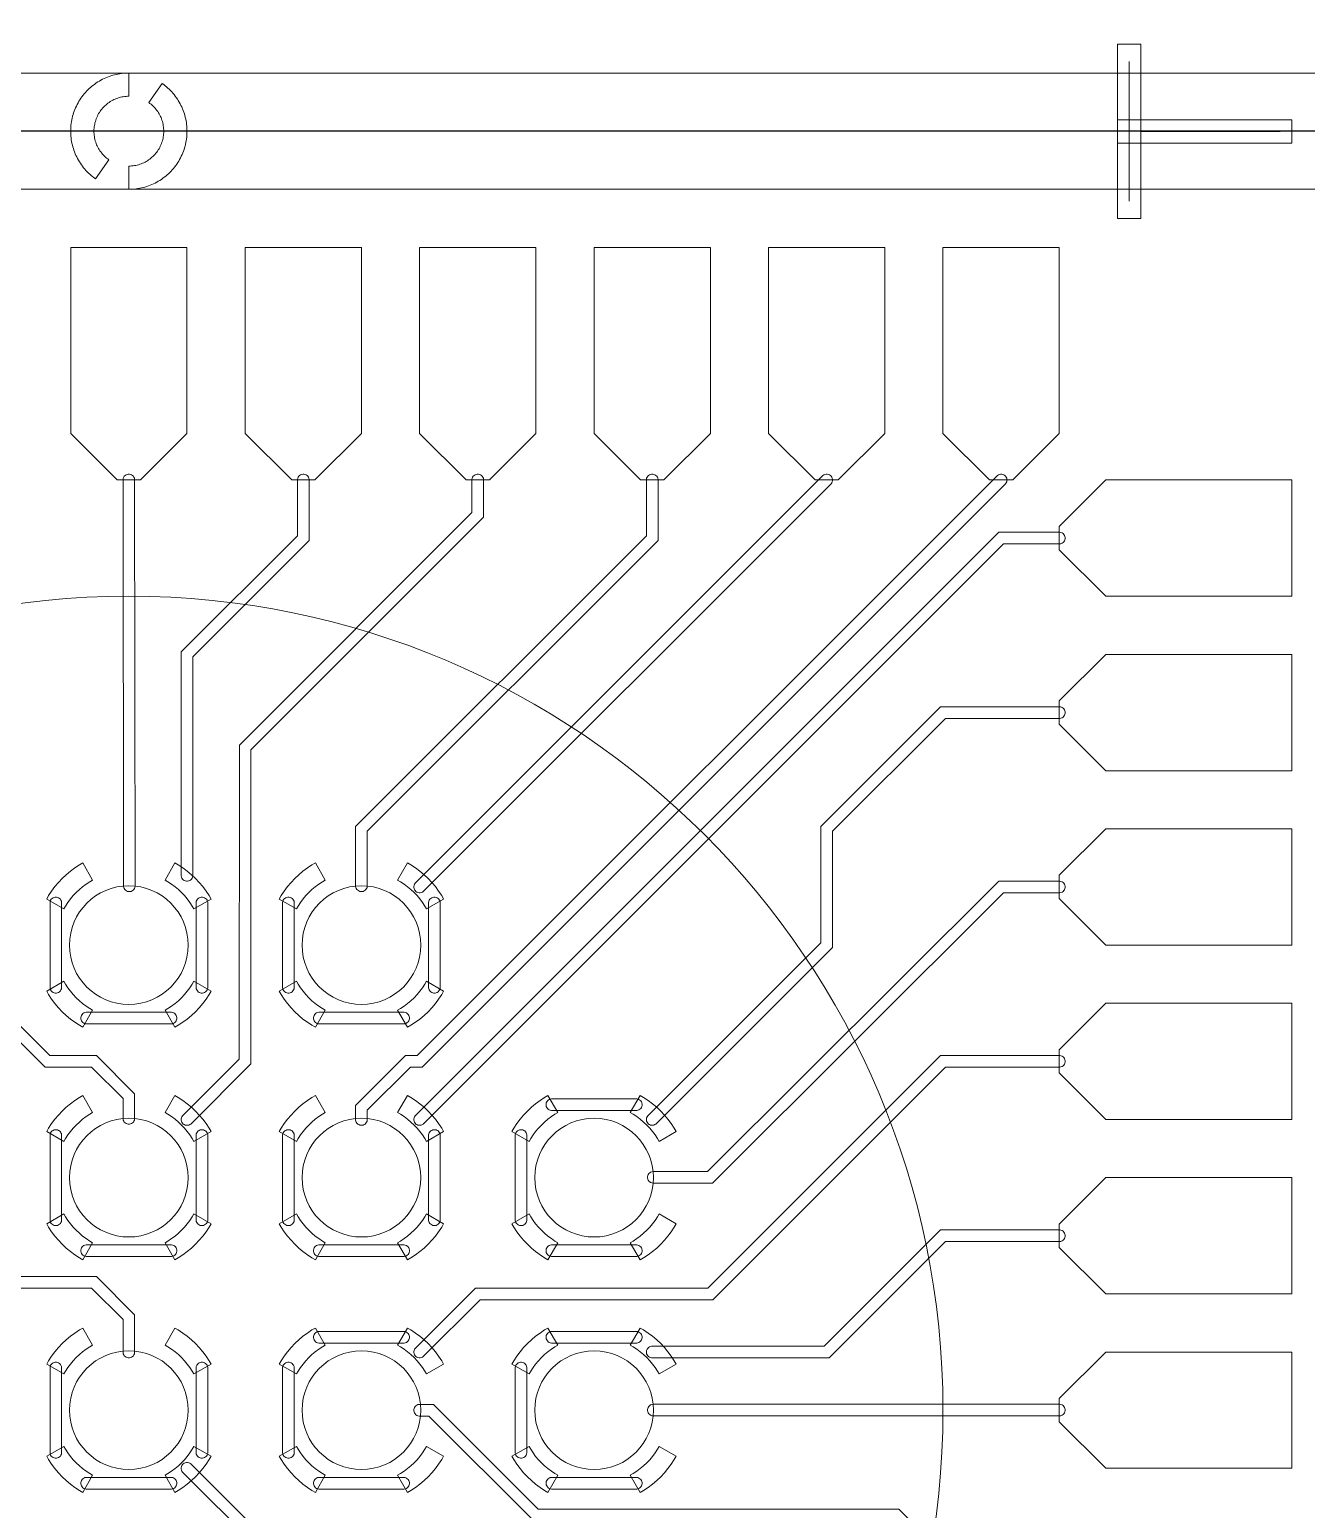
# Model space of a CAD drawing. Extents: x -17000 to 83000, y -71302 to 39000.
# Drawn here: x 32147 to 43125, y -22853 to -10126 of the extents above; entities that cross this region are included whole.
import ezdxf

# ---------------------------------------------------------------- set-up
doc = ezdxf.new("R2010")
doc.units = 0
doc.layers.get('0').update_dxf_attribs({"lineweight": 25, "true_color": 0xffffff})
for name, color, linetype, lineweight, true_color in [('Alighners', 3, 'Continuous', 5, 0x00ff00), ('Boundaries', 6, 'Continuous', 5, 0xff00ff), ('Central Electrodes', 5, 'Continuous', 5, 0x0000ff), ('Connectors', 4, 'Continuous', 5, 0x00ffff), ('Dicing', 1, 'Continuous', 25, 0xff0000), ('Reference Electrodes', 30, 'Continuous', 5, 0xff7f00)]:
    doc.layers.add(name, color=color, linetype=linetype, lineweight=lineweight, true_color=true_color)

# ---------------------------------------------------------------- blocks, each defined once
blk = doc.blocks.new('Half_moon_alignment1')
at = {"layer": 'Alighners'}
for points in [[(-286.79, -409.58), (-299.5, -400.5), (-311.75, -391), (-324, -381), (-335.75, -370.75), (-347, -360), (-358, -349), (-368.75, -337.5), (-379.25, -326), (-389.25, -314), (-398.75, -301.5), (-408, -289), (-417, -276), (-425.25, -263), (-433.25, -249.5), (-441, -236), (-448, -222), (-454.75, -208), (-461, -193.5), (-466.75, -179), (-472.25, -164.5), (-477.25, -149.5), (-481.5, -134.5), (-485.5, -119.5), (-489, -104.25), (-492, -89), (-494.5, -73.5), (-496.75, -58), (-498.25, -42.5), (-499.25, -27), (-500, -11.25), (-500, 4.25), (-499.75, 20), (-498.75, 35.5), (-497.5, 51), (-495.5, 66.5), (-493.25, 82), (-490.5, 97.5), (-487.25, 112.75), (-483.5, 127.75), (-479.25, 143), (-474.5, 157.75), (-469.25, 172.5), (-463.75, 187), (-457.75, 201.5), (-451, 215.75), (-444.25, 229.75), (-436.75, 243.5), (-429, 257), (-420.75, 270.25), (-412, 283.25), (-403, 296), (-393.5, 308.5), (-383.75, 320.5), (-373.5, 332.5), (-363, 344), (-352, 355), (-340.75, 366), (-329.25, 376.5), (-317.25, 386.5), (-305, 396.25), (-292.5, 405.5), (-279.75, 414.5), (-266.5, 423), (-253.25, 431.25), (-239.75, 438.75), (-225.75, 446), (-211.75, 453), (-197.5, 459.25), (-183, 465.25), (-168.5, 470.75), (-153.75, 475.75), (-138.75, 480.5), (-123.75, 484.5), (-108.5, 488), (-93.25, 491.25), (-77.75, 494), (-62.25, 496.25), (-46.75, 497.75), (-31.25, 499), (-15.5, 499.75), (0, 500), (0, 300), (-12, 299.75), (-24, 299), (-36, 297.75), (-48, 296.25), (-59.75, 294), (-71.5, 291.25), (-83.25, 288.25), (-94.75, 284.75), (-106.25, 280.75), (-117.25, 276.25), (-128.25, 271.25), (-139, 265.75), (-149.75, 260), (-160, 253.75), (-170, 247.25), (-179.75, 240.25), (-189.25, 232.75), (-198.5, 225), (-207.5, 216.75), (-216, 208.25), (-224.25, 199.5), (-232, 190.25), (-239.5, 180.75), (-246.5, 171), (-253.25, 161), (-259.5, 150.75), (-265.25, 140.25), (-270.75, 129.5), (-275.75, 118.5), (-280.25, 107.25), (-284.25, 96), (-288, 84.5), (-291, 72.75), (-293.75, 61), (-296, 49.25), (-297.75, 37.25), (-299, 25.25), (-299.75, 13.25), (-300, 1.25), (-299.75, -10.75), (-299.25, -22.75), (-298, -34.75), (-296.25, -46.75), (-294.25, -58.75), (-291.75, -70.5), (-288.5, -82), (-285, -93.5), (-281, -105), (-276.75, -116.25), (-271.75, -127.25), (-266.5, -138), (-260.75, -148.5), (-254.5, -159), (-248, -169), (-241, -178.75), (-233.5, -188.25), (-225.75, -197.5), (-217.75, -206.5), (-209.25, -215), (-200.5, -223.25), (-191.25, -231.25), (-181.75, -238.75), (-172.07, -245.75)], [(0, -500), (0, -300), (12, -299.75), (24, -299), (36, -297.75), (48, -296.25), (59.75, -294), (71.5, -291.25), (83.25, -288.25), (94.75, -284.75), (106.25, -280.75), (117.25, -276.25), (128.25, -271.25), (139, -265.75), (149.75, -260), (160, -253.75), (170, -247.25), (179.75, -240.25), (189.25, -232.75), (198.5, -225), (207.5, -216.75), (216, -208.25), (224.25, -199.5), (232, -190.25), (239.5, -180.75), (246.5, -171), (253.25, -161), (259.5, -150.75), (265.25, -140.25), (270.75, -129.5), (275.75, -118.5), (280.25, -107.25), (284.25, -96), (288, -84.5), (291, -72.75), (293.75, -61), (296, -49.25), (297.75, -37.25), (299, -25.25), (299.75, -13.25), (300, -1.25), (299.75, 10.75), (299.25, 22.75), (298, 34.75), (296.25, 46.75), (294.25, 58.75), (291.75, 70.5), (288.5, 82), (285, 93.5), (281, 105), (276.75, 116.25), (271.75, 127.25), (266.5, 138), (260.75, 148.5), (254.5, 159), (248, 169), (241, 178.75), (233.5, 188.25), (225.75, 197.5), (217.75, 206.5), (209.25, 215), (200.5, 223.25), (191.25, 231.25), (181.75, 238.75), (172.07, 245.75), (286.79, 409.58), (299.5, 400.5), (311.75, 391), (324, 381), (335.75, 370.75), (347, 360), (358, 349), (368.75, 337.5), (379.25, 326), (389.25, 314), (398.75, 301.5), (408, 289), (417, 276), (425.25, 263), (433.25, 249.5), (441, 236), (448, 222), (454.75, 208), (461, 193.5), (466.75, 179), (472.25, 164.5), (477.25, 149.5), (481.5, 134.5), (485.5, 119.5), (489, 104.25), (492, 89), (494.5, 73.5), (496.75, 58), (498.25, 42.5), (499.25, 27), (500, 11.25), (500, -4.25), (499.75, -20), (498.75, -35.5), (497.5, -51), (495.5, -66.5), (493.25, -82), (490.5, -97.5), (487.25, -112.75), (483.5, -127.75), (479.25, -143), (474.5, -157.75), (469.25, -172.5), (463.75, -187), (457.75, -201.5), (451, -215.75), (444.25, -229.75), (436.75, -243.5), (429, -257), (420.75, -270.25), (412, -283.25), (403, -296), (393.5, -308.5), (383.75, -320.5), (373.5, -332.5), (363, -344), (352, -355), (340.75, -366), (329.25, -376.5), (317.25, -386.5), (305, -396.25), (292.5, -405.5), (279.75, -414.5), (266.5, -423), (253.25, -431.25), (239.75, -438.75), (225.75, -446), (211.75, -453), (197.5, -459.25), (183, -465.25), (168.5, -470.75), (153.75, -475.75), (138.75, -480.5), (123.75, -484.5), (108.5, -488), (93.25, -491.25), (77.75, -494), (62.25, -496.25), (46.75, -497.75), (31.25, -499), (15.5, -499.75)]]:
    blk.add_lwpolyline(points, close=True, dxfattribs=at)
blk = doc.blocks.new('T_alignment')
at = {"layer": 'Alighners'}
for points in [[(-600, 700), (600, 700)], [(0, -600), (0, 600)]]:
    blk.add_lwpolyline(points, dxfattribs=at)

msp = doc.modelspace()

# ---------------------------------------------------------------- linework, layer by layer
at = {"layer": 'Alighners'}
msp.add_lwpolyline([(41499.865, -11751.916), (41499.865, -10251.916), (41699.865, -10251.916), (41699.865, -10901.916), (42999.865, -10901.916), (42999.865, -11101.916), (41699.865, -11101.916), (41699.865, -11751.916)], close=True, dxfattribs=at)
for points in [[(41499.865, -10251.916), (41499.865, -11751.916)], [(41699.865, -10251.916), (41499.865, -10251.916)], [(41699.865, -11751.916), (41699.865, -10251.916)], [(41499.865, -10901.916), (41499.865, -11101.916)], [(42999.865, -10901.916), (41499.865, -10901.916)], [(42999.865, -11101.916), (42999.865, -10901.916)], [(41499.865, -11101.916), (42999.865, -11101.916)], [(41499.865, -11751.916), (41699.865, -11751.916)]]:
    msp.add_lwpolyline(points, dxfattribs=at)
at = {"layer": 'Boundaries'}
for points in [[(22500, -10500), (43500, -10500)], [(43500, -11500), (22500, -11500)]]:
    msp.add_lwpolyline(points, dxfattribs=at)
for centre, radius in [((33000, -11000), 50000), ((33000, -11000), 47500), ((33000, -22000), 7000)]:
    msp.add_circle(centre, radius, dxfattribs=at)
at = {"layer": 'Central Electrodes'}
for points in [[(32900, -14000), (32500, -13600), (32500, -12000), (33500, -12000), (33500, -13600), (33100, -14000)], [(34400, -14000), (34000, -13600), (34000, -12000), (35000, -12000), (35000, -13600), (34600, -14000)], [(35900, -14000), (35500, -13600), (35500, -12000), (36500, -12000), (36500, -13600), (36100, -14000)], [(37400, -14000), (37000, -13600), (37000, -12000), (38000, -12000), (38000, -13600), (37600, -14000)], [(38900, -14000), (38500, -13600), (38500, -12000), (39500, -12000), (39500, -13600), (39100, -14000)], [(40400, -14000), (40000, -13600), (40000, -12000), (41000, -12000), (41000, -13600), (40600, -14000)], [(41400, -15000), (41000, -14600), (41000, -14400), (41400, -14000), (43000, -14000), (43000, -15000)], [(41400, -16500), (41000, -16100), (41000, -15900), (41400, -15500), (43000, -15500), (43000, -16500)], [(41400, -18000), (41000, -17600), (41000, -17400), (41400, -17000), (43000, -17000), (43000, -18000)], [(41400, -19500), (41000, -19100), (41000, -18900), (41400, -18500), (43000, -18500), (43000, -19500)], [(41400, -21000), (41000, -20600), (41000, -20400), (41400, -20000), (43000, -20000), (43000, -21000)], [(41400, -22500), (41000, -22100), (41000, -21900), (41400, -21500), (43000, -21500), (43000, -22500)]]:
    msp.add_lwpolyline(points, close=True, dxfattribs=at)
for centre in [(33000, -18000), (35000, -18000), (33000, -20000), (35000, -20000), (37000, -20000), (33000, -22000), (35000, -22000), (37000, -22000)]:
    msp.add_circle(centre, 510.252, dxfattribs=at)
at = {"layer": 'Connectors'}
for points in [[(32999.408, -17539.754), (32989.745, -17537.844), (32980.641, -17534.086), (32972.445, -17528.625), (32965.473, -17521.669), (32959.991, -17513.486), (32956.21, -17504.391), (32954.277, -17494.734), (32949.994, -13995.41), (32951.904, -13985.747), (32955.662, -13976.643), (32961.123, -13968.447), (32968.079, -13961.475), (32976.262, -13955.993), (32985.357, -13952.212), (32995.014, -13950.279), (33004.863, -13950.267), (33014.526, -13952.177), (33023.63, -13955.935), (33031.826, -13961.396), (33038.798, -13968.352), (33044.28, -13976.535), (33048.061, -13985.63), (33049.994, -13995.287), (33054.277, -17494.611), (33052.367, -17504.274), (33048.609, -17513.378), (33043.148, -17521.574), (33036.192, -17528.546), (33028.009, -17534.028), (33018.914, -17537.809), (33009.257, -17539.742)], [(33495.075, -17450), (33485.416, -17448.079), (33476.316, -17444.309), (33468.127, -17438.838), (33461.162, -17431.873), (33455.691, -17423.684), (33451.921, -17414.584), (33450, -17404.925), (33450, -15479.29), (34450, -14479.29), (34450, -13995.075), (34451.921, -13985.416), (34455.691, -13976.316), (34461.162, -13968.127), (34468.127, -13961.162), (34476.316, -13955.691), (34485.416, -13951.921), (34495.075, -13950), (34504.925, -13950), (34514.584, -13951.921), (34523.684, -13955.691), (34531.873, -13961.162), (34538.838, -13968.127), (34544.309, -13976.316), (34548.079, -13985.416), (34550, -13995.075), (34550, -14520.71), (33550, -15520.71), (33550, -17404.925), (33548.079, -17414.584), (33544.309, -17423.684), (33538.838, -17431.873), (33531.873, -17438.838), (33523.684, -17444.309), (33514.584, -17448.079), (33504.925, -17450)], [(33495.075, -19550), (33485.415, -19548.078), (33476.316, -19544.309), (33468.127, -19538.838), (33461.162, -19531.873), (33455.691, -19523.684), (33451.922, -19514.585), (33450, -19504.925), (33450, -19495.076), (33451.922, -19485.416), (33455.691, -19476.316), (33461.163, -19468.127), (33948.938, -18980.352), (33950.008, -16279.302), (35950.02, -14279.29), (35950.02, -13995.075), (35951.941, -13985.416), (35955.711, -13976.316), (35961.182, -13968.127), (35968.147, -13961.162), (35976.336, -13955.691), (35985.436, -13951.921), (35995.095, -13950), (36004.945, -13950), (36014.604, -13951.921), (36023.704, -13955.691), (36031.893, -13961.162), (36038.858, -13968.127), (36044.329, -13976.316), (36048.099, -13985.416), (36050.02, -13995.075), (36050.02, -14320.71), (34049.992, -16320.738), (34048.922, -19021.788), (33531.873, -19538.837), (33523.684, -19544.309), (33514.584, -19548.078), (33504.924, -19550)], [(34995.012, -17539.748), (34985.353, -17537.827), (34976.253, -17534.057), (34968.064, -17528.586), (34961.099, -17521.621), (34955.628, -17513.432), (34951.858, -17504.332), (34949.937, -17494.673), (34949.937, -16979.29), (37450, -14479.227), (37450, -13995.075), (37451.921, -13985.416), (37455.691, -13976.316), (37461.162, -13968.127), (37468.127, -13961.162), (37476.316, -13955.691), (37485.416, -13951.921), (37495.075, -13950), (37504.925, -13950), (37514.584, -13951.921), (37523.684, -13955.691), (37531.873, -13961.162), (37538.838, -13968.127), (37544.309, -13976.316), (37548.079, -13985.416), (37550, -13995.075), (37550, -14520.647), (35049.937, -17020.71), (35049.937, -17494.673), (35048.016, -17504.332), (35044.246, -17513.432), (35038.775, -17521.621), (35031.81, -17528.586), (35023.621, -17534.057), (35014.521, -17537.827), (35004.862, -17539.748)], [(34995.075, -19550), (34985.416, -19548.079), (34976.316, -19544.309), (34968.127, -19538.838), (34961.162, -19531.873), (34955.691, -19523.684), (34951.921, -19514.584), (34950, -19504.925), (34950, -19379.29), (35379.29, -18950), (35479.29, -18950), (40468.127, -13961.163), (40476.316, -13955.691), (40485.416, -13951.922), (40495.076, -13950), (40504.925, -13950), (40514.585, -13951.922), (40523.684, -13955.691), (40531.873, -13961.162), (40538.838, -13968.127), (40544.309, -13976.316), (40548.078, -13985.415), (40550, -13995.075), (40550, -14004.924), (40548.078, -14014.584), (40544.309, -14023.684), (40538.837, -14031.873), (35520.71, -19050), (35420.71, -19050), (35050, -19420.71), (35050, -19504.925), (35048.079, -19514.584), (35044.309, -19523.684), (35038.838, -19531.873), (35031.873, -19538.838), (35023.684, -19544.309), (35014.584, -19548.079), (35004.925, -19550)], [(35495.075, -17550), (35485.415, -17548.078), (35476.316, -17544.309), (35468.127, -17538.838), (35461.162, -17531.873), (35455.691, -17523.684), (35451.922, -17514.585), (35450, -17504.925), (35450, -17495.076), (35451.922, -17485.416), (35455.691, -17476.316), (35461.163, -17468.127), (38968.127, -13961.163), (38976.316, -13955.691), (38985.416, -13951.922), (38995.076, -13950), (39004.925, -13950), (39014.585, -13951.922), (39023.684, -13955.691), (39031.873, -13961.162), (39038.838, -13968.127), (39044.309, -13976.316), (39048.078, -13985.415), (39050, -13995.075), (39050, -14004.924), (39048.078, -14014.584), (39044.309, -14023.684), (39038.837, -14031.873), (35531.873, -17538.837), (35523.684, -17544.309), (35514.584, -17548.078), (35504.924, -17550)], [(35495.075, -19550), (35485.415, -19548.078), (35476.316, -19544.309), (35468.127, -19538.838), (35461.162, -19531.873), (35455.691, -19523.684), (35451.922, -19514.585), (35450, -19504.925), (35450, -19495.076), (35451.922, -19485.416), (35455.691, -19476.316), (35461.163, -19468.127), (40479.29, -14450), (41004.925, -14450), (41014.584, -14451.921), (41023.684, -14455.691), (41031.873, -14461.162), (41038.838, -14468.127), (41044.309, -14476.316), (41048.079, -14485.416), (41050, -14495.075), (41050, -14504.925), (41048.079, -14514.584), (41044.309, -14523.684), (41038.838, -14531.873), (41031.873, -14538.838), (41023.684, -14544.309), (41014.584, -14548.079), (41004.925, -14550), (40520.71, -14550), (35531.873, -19538.837), (35523.684, -19544.309), (35514.584, -19548.078), (35504.924, -19550)], [(37495.075, -19550), (37485.415, -19548.078), (37476.316, -19544.309), (37468.127, -19538.838), (37461.162, -19531.873), (37455.691, -19523.684), (37451.922, -19514.585), (37450, -19504.925), (37450, -19495.076), (37451.922, -19485.416), (37455.691, -19476.316), (37461.163, -19468.127), (38950, -17979.29), (38950, -16979.29), (39979.065, -15950.225), (41004.925, -15950.225), (41014.584, -15952.146), (41023.684, -15955.916), (41031.873, -15961.387), (41038.838, -15968.352), (41044.309, -15976.541), (41048.079, -15985.641), (41050, -15995.3), (41050, -16005.15), (41048.079, -16014.809), (41044.309, -16023.909), (41038.838, -16032.098), (41031.873, -16039.063), (41023.684, -16044.534), (41014.584, -16048.304), (41004.925, -16050.225), (40020.485, -16050.225), (39050, -17020.71), (39050, -18020.71), (37531.873, -19538.837), (37523.684, -19544.309), (37514.584, -19548.078), (37504.924, -19550)], [(37505.327, -20047.184), (37495.668, -20045.263), (37486.568, -20041.493), (37478.379, -20036.022), (37471.414, -20029.057), (37465.943, -20020.868), (37462.173, -20011.768), (37460.252, -20002.109), (37460.252, -19992.259), (37462.173, -19982.6), (37465.943, -19973.5), (37471.414, -19965.311), (37478.379, -19958.346), (37486.568, -19952.875), (37495.668, -19949.105), (37505.327, -19947.184), (37976.426, -19947.184), (40479.314, -17450.009), (41004.925, -17450.009), (41014.584, -17451.93), (41023.684, -17455.7), (41031.873, -17461.171), (41038.838, -17468.136), (41044.309, -17476.325), (41048.079, -17485.425), (41050, -17495.084), (41050, -17504.934), (41048.079, -17514.593), (41044.309, -17523.693), (41038.838, -17531.882), (41031.873, -17538.847), (41023.684, -17544.318), (41014.584, -17548.088), (41004.925, -17550.009), (40520.668, -17550.009), (38017.78, -20047.184)], [(32367.207, -18412.5), (32357.548, -18410.579), (32348.448, -18406.809), (32340.259, -18401.338), (32333.294, -18394.373), (32327.823, -18386.184), (32324.053, -18377.084), (32322.132, -18367.425), (32322.132, -17632.575), (32324.053, -17622.916), (32327.823, -17613.816), (32333.294, -17605.627), (32340.259, -17598.662), (32348.448, -17593.191), (32357.548, -17589.421), (32367.207, -17587.5), (32377.057, -17587.5), (32386.716, -17589.421), (32395.816, -17593.191), (32404.005, -17598.662), (32410.97, -17605.627), (32416.441, -17613.816), (32420.211, -17622.916), (32422.132, -17632.575), (32422.132, -18367.425), (32420.211, -18377.084), (32416.441, -18386.184), (32410.97, -18394.373), (32404.005, -18401.338), (32395.816, -18406.809), (32386.716, -18410.579), (32377.057, -18412.5)], [(33622.943, -18412.5), (33613.284, -18410.579), (33604.184, -18406.809), (33595.995, -18401.338), (33589.03, -18394.373), (33583.559, -18386.184), (33579.789, -18377.084), (33577.868, -18367.425), (33577.868, -17632.575), (33579.789, -17622.916), (33583.559, -17613.816), (33589.03, -17605.627), (33595.995, -17598.662), (33604.184, -17593.191), (33613.284, -17589.421), (33622.943, -17587.5), (33632.793, -17587.5), (33642.452, -17589.421), (33651.552, -17593.191), (33659.741, -17598.662), (33666.706, -17605.627), (33672.177, -17613.816), (33675.947, -17622.916), (33677.868, -17632.575), (33677.868, -18367.425), (33675.947, -18377.084), (33672.177, -18386.184), (33666.706, -18394.373), (33659.741, -18401.338), (33651.552, -18406.809), (33642.452, -18410.579), (33632.793, -18412.5)], [(34367.207, -18412.5), (34357.548, -18410.579), (34348.448, -18406.809), (34340.259, -18401.338), (34333.294, -18394.373), (34327.823, -18386.184), (34324.053, -18377.084), (34322.132, -18367.425), (34322.132, -17632.575), (34324.053, -17622.916), (34327.823, -17613.816), (34333.294, -17605.627), (34340.259, -17598.662), (34348.448, -17593.191), (34357.548, -17589.421), (34367.207, -17587.5), (34377.057, -17587.5), (34386.716, -17589.421), (34395.816, -17593.191), (34404.005, -17598.662), (34410.97, -17605.627), (34416.441, -17613.816), (34420.211, -17622.916), (34422.132, -17632.575), (34422.132, -18367.425), (34420.211, -18377.084), (34416.441, -18386.184), (34410.97, -18394.373), (34404.005, -18401.338), (34395.816, -18406.809), (34386.716, -18410.579), (34377.057, -18412.5)], [(35622.943, -18412.5), (35613.284, -18410.579), (35604.184, -18406.809), (35595.995, -18401.338), (35589.03, -18394.373), (35583.559, -18386.184), (35579.789, -18377.084), (35577.868, -18367.425), (35577.868, -17632.575), (35579.789, -17622.916), (35583.559, -17613.816), (35589.03, -17605.627), (35595.995, -17598.662), (35604.184, -17593.191), (35613.284, -17589.421), (35622.943, -17587.5), (35632.793, -17587.5), (35642.452, -17589.421), (35651.552, -17593.191), (35659.741, -17598.662), (35666.706, -17605.627), (35672.177, -17613.816), (35675.947, -17622.916), (35677.868, -17632.575), (35677.868, -18367.425), (35675.947, -18377.084), (35672.177, -18386.184), (35666.706, -18394.373), (35659.741, -18401.338), (35651.552, -18406.809), (35642.452, -18410.579), (35632.793, -18412.5)], [(32632.575, -18677.868), (32622.916, -18675.947), (32613.816, -18672.177), (32605.627, -18666.706), (32598.662, -18659.741), (32593.191, -18651.552), (32589.421, -18642.452), (32587.5, -18632.793), (32587.5, -18622.943), (32589.421, -18613.284), (32593.191, -18604.184), (32598.662, -18595.995), (32605.627, -18589.03), (32613.816, -18583.559), (32622.916, -18579.789), (32632.575, -18577.868), (33367.425, -18577.868), (33377.084, -18579.789), (33386.184, -18583.559), (33394.373, -18589.03), (33401.338, -18595.995), (33406.809, -18604.184), (33410.579, -18613.284), (33412.5, -18622.943), (33412.5, -18632.793), (33410.579, -18642.452), (33406.809, -18651.552), (33401.338, -18659.741), (33394.373, -18666.706), (33386.184, -18672.177), (33377.084, -18675.947), (33367.425, -18677.868)], [(34632.575, -18677.868), (34622.916, -18675.947), (34613.816, -18672.177), (34605.627, -18666.706), (34598.662, -18659.741), (34593.191, -18651.552), (34589.421, -18642.452), (34587.5, -18632.793), (34587.5, -18622.943), (34589.421, -18613.284), (34593.191, -18604.184), (34598.662, -18595.995), (34605.627, -18589.03), (34613.816, -18583.559), (34622.916, -18579.789), (34632.575, -18577.868), (35367.425, -18577.868), (35377.084, -18579.789), (35386.184, -18583.559), (35394.373, -18589.03), (35401.338, -18595.995), (35406.809, -18604.184), (35410.579, -18613.284), (35412.5, -18622.943), (35412.5, -18632.793), (35410.579, -18642.452), (35406.809, -18651.552), (35401.338, -18659.741), (35394.373, -18666.706), (35386.184, -18672.177), (35377.084, -18675.947), (35367.425, -18677.868)], [(35495.075, -21550), (35485.415, -21548.078), (35476.316, -21544.309), (35468.127, -21538.838), (35461.162, -21531.873), (35455.691, -21523.684), (35451.922, -21514.585), (35450, -21504.925), (35450, -21495.076), (35451.922, -21485.416), (35455.691, -21476.316), (35461.163, -21468.127), (35979.29, -20950), (37979.47, -20950), (39979.47, -18950), (41004.925, -18950), (41014.584, -18951.921), (41023.684, -18955.691), (41031.873, -18961.162), (41038.838, -18968.127), (41044.309, -18976.316), (41048.079, -18985.416), (41050, -18995.075), (41050, -19004.925), (41048.079, -19014.584), (41044.309, -19023.684), (41038.838, -19031.873), (41031.873, -19038.838), (41023.684, -19044.309), (41014.584, -19048.079), (41004.925, -19050), (40020.89, -19050), (38020.89, -21050), (36020.71, -21050), (35531.873, -21538.837), (35523.684, -21544.309), (35514.584, -21548.078), (35504.924, -21550)], [(36632.575, -19422.132), (36622.916, -19420.211), (36613.816, -19416.441), (36605.627, -19410.97), (36598.662, -19404.005), (36593.191, -19395.816), (36589.421, -19386.716), (36587.5, -19377.057), (36587.5, -19367.207), (36589.421, -19357.548), (36593.191, -19348.448), (36598.662, -19340.259), (36605.627, -19333.294), (36613.816, -19327.823), (36622.916, -19324.053), (36632.575, -19322.132), (37367.425, -19322.132), (37377.084, -19324.053), (37386.184, -19327.823), (37394.373, -19333.294), (37401.338, -19340.259), (37406.809, -19348.448), (37410.579, -19357.548), (37412.5, -19367.207), (37412.5, -19377.057), (37410.579, -19386.716), (37406.809, -19395.816), (37401.338, -19404.005), (37394.373, -19410.97), (37386.184, -19416.441), (37377.084, -19420.211), (37367.425, -19422.132)], [(32367.207, -20412.5), (32357.548, -20410.579), (32348.448, -20406.809), (32340.259, -20401.338), (32333.294, -20394.373), (32327.823, -20386.184), (32324.053, -20377.084), (32322.132, -20367.425), (32322.132, -19632.575), (32324.053, -19622.916), (32327.823, -19613.816), (32333.294, -19605.627), (32340.259, -19598.662), (32348.448, -19593.191), (32357.548, -19589.421), (32367.207, -19587.5), (32377.057, -19587.5), (32386.716, -19589.421), (32395.816, -19593.191), (32404.005, -19598.662), (32410.97, -19605.627), (32416.441, -19613.816), (32420.211, -19622.916), (32422.132, -19632.575), (32422.132, -20367.425), (32420.211, -20377.084), (32416.441, -20386.184), (32410.97, -20394.373), (32404.005, -20401.338), (32395.816, -20406.809), (32386.716, -20410.579), (32377.057, -20412.5)], [(33622.943, -20412.5), (33613.284, -20410.579), (33604.184, -20406.809), (33595.995, -20401.338), (33589.03, -20394.373), (33583.559, -20386.184), (33579.789, -20377.084), (33577.868, -20367.425), (33577.868, -19632.575), (33579.789, -19622.916), (33583.559, -19613.816), (33589.03, -19605.627), (33595.995, -19598.662), (33604.184, -19593.191), (33613.284, -19589.421), (33622.943, -19587.5), (33632.793, -19587.5), (33642.452, -19589.421), (33651.552, -19593.191), (33659.741, -19598.662), (33666.706, -19605.627), (33672.177, -19613.816), (33675.947, -19622.916), (33677.868, -19632.575), (33677.868, -20367.425), (33675.947, -20377.084), (33672.177, -20386.184), (33666.706, -20394.373), (33659.741, -20401.338), (33651.552, -20406.809), (33642.452, -20410.579), (33632.793, -20412.5)], [(34367.207, -20412.5), (34357.548, -20410.579), (34348.448, -20406.809), (34340.259, -20401.338), (34333.294, -20394.373), (34327.823, -20386.184), (34324.053, -20377.084), (34322.132, -20367.425), (34322.132, -19632.575), (34324.053, -19622.916), (34327.823, -19613.816), (34333.294, -19605.627), (34340.259, -19598.662), (34348.448, -19593.191), (34357.548, -19589.421), (34367.207, -19587.5), (34377.057, -19587.5), (34386.716, -19589.421), (34395.816, -19593.191), (34404.005, -19598.662), (34410.97, -19605.627), (34416.441, -19613.816), (34420.211, -19622.916), (34422.132, -19632.575), (34422.132, -20367.425), (34420.211, -20377.084), (34416.441, -20386.184), (34410.97, -20394.373), (34404.005, -20401.338), (34395.816, -20406.809), (34386.716, -20410.579), (34377.057, -20412.5)], [(35622.943, -20412.5), (35613.284, -20410.579), (35604.184, -20406.809), (35595.995, -20401.338), (35589.03, -20394.373), (35583.559, -20386.184), (35579.789, -20377.084), (35577.868, -20367.425), (35577.868, -19632.575), (35579.789, -19622.916), (35583.559, -19613.816), (35589.03, -19605.627), (35595.995, -19598.662), (35604.184, -19593.191), (35613.284, -19589.421), (35622.943, -19587.5), (35632.793, -19587.5), (35642.452, -19589.421), (35651.552, -19593.191), (35659.741, -19598.662), (35666.706, -19605.627), (35672.177, -19613.816), (35675.947, -19622.916), (35677.868, -19632.575), (35677.868, -20367.425), (35675.947, -20377.084), (35672.177, -20386.184), (35666.706, -20394.373), (35659.741, -20401.338), (35651.552, -20406.809), (35642.452, -20410.579), (35632.793, -20412.5)], [(36367.207, -20412.5), (36357.548, -20410.579), (36348.448, -20406.809), (36340.259, -20401.338), (36333.294, -20394.373), (36327.823, -20386.184), (36324.053, -20377.084), (36322.132, -20367.425), (36322.132, -19632.575), (36324.053, -19622.916), (36327.823, -19613.816), (36333.294, -19605.627), (36340.259, -19598.662), (36348.448, -19593.191), (36357.548, -19589.421), (36367.207, -19587.5), (36377.057, -19587.5), (36386.716, -19589.421), (36395.816, -19593.191), (36404.005, -19598.662), (36410.97, -19605.627), (36416.441, -19613.816), (36420.211, -19622.916), (36422.132, -19632.575), (36422.132, -20367.425), (36420.211, -20377.084), (36416.441, -20386.184), (36410.97, -20394.373), (36404.005, -20401.338), (36395.816, -20406.809), (36386.716, -20410.579), (36377.057, -20412.5)], [(37495.075, -21550), (37485.416, -21548.079), (37476.316, -21544.309), (37468.127, -21538.838), (37461.162, -21531.873), (37455.691, -21523.684), (37451.921, -21514.584), (37450, -21504.925), (37450, -21495.075), (37451.921, -21485.416), (37455.691, -21476.316), (37461.162, -21468.127), (37468.127, -21461.162), (37476.316, -21455.691), (37485.416, -21451.921), (37495.075, -21450), (38978.871, -21450), (39979.312, -20450), (41004.925, -20450), (41014.584, -20451.921), (41023.684, -20455.691), (41031.873, -20461.162), (41038.838, -20468.127), (41044.309, -20476.316), (41048.079, -20485.416), (41050, -20495.075), (41050, -20504.925), (41048.079, -20514.584), (41044.309, -20523.684), (41038.838, -20531.873), (41031.873, -20538.838), (41023.684, -20544.309), (41014.584, -20548.079), (41004.925, -20550), (40020.72, -20550), (39020.279, -21550)], [(32632.575, -20677.868), (32622.916, -20675.947), (32613.816, -20672.177), (32605.627, -20666.706), (32598.662, -20659.741), (32593.191, -20651.552), (32589.421, -20642.452), (32587.5, -20632.793), (32587.5, -20622.943), (32589.421, -20613.284), (32593.191, -20604.184), (32598.662, -20595.995), (32605.627, -20589.03), (32613.816, -20583.559), (32622.916, -20579.789), (32632.575, -20577.868), (33367.425, -20577.868), (33377.084, -20579.789), (33386.184, -20583.559), (33394.373, -20589.03), (33401.338, -20595.995), (33406.809, -20604.184), (33410.579, -20613.284), (33412.5, -20622.943), (33412.5, -20632.793), (33410.579, -20642.452), (33406.809, -20651.552), (33401.338, -20659.741), (33394.373, -20666.706), (33386.184, -20672.177), (33377.084, -20675.947), (33367.425, -20677.868)], [(34632.575, -20677.868), (34622.916, -20675.947), (34613.816, -20672.177), (34605.627, -20666.706), (34598.662, -20659.741), (34593.191, -20651.552), (34589.421, -20642.452), (34587.5, -20632.793), (34587.5, -20622.943), (34589.421, -20613.284), (34593.191, -20604.184), (34598.662, -20595.995), (34605.627, -20589.03), (34613.816, -20583.559), (34622.916, -20579.789), (34632.575, -20577.868), (35367.425, -20577.868), (35377.084, -20579.789), (35386.184, -20583.559), (35394.373, -20589.03), (35401.338, -20595.995), (35406.809, -20604.184), (35410.579, -20613.284), (35412.5, -20622.943), (35412.5, -20632.793), (35410.579, -20642.452), (35406.809, -20651.552), (35401.338, -20659.741), (35394.373, -20666.706), (35386.184, -20672.177), (35377.084, -20675.947), (35367.425, -20677.868)], [(36632.575, -20677.868), (36622.916, -20675.947), (36613.816, -20672.177), (36605.627, -20666.706), (36598.662, -20659.741), (36593.191, -20651.552), (36589.421, -20642.452), (36587.5, -20632.793), (36587.5, -20622.943), (36589.421, -20613.284), (36593.191, -20604.184), (36598.662, -20595.995), (36605.627, -20589.03), (36613.816, -20583.559), (36622.916, -20579.789), (36632.575, -20577.868), (37367.425, -20577.868), (37377.084, -20579.789), (37386.184, -20583.559), (37394.373, -20589.03), (37401.338, -20595.995), (37406.809, -20604.184), (37410.579, -20613.284), (37412.5, -20622.943), (37412.5, -20632.793), (37410.579, -20642.452), (37406.809, -20651.552), (37401.338, -20659.741), (37394.373, -20666.706), (37386.184, -20672.177), (37377.084, -20675.947), (37367.425, -20677.868)], [(34632.575, -21422.132), (34622.916, -21420.211), (34613.816, -21416.441), (34605.627, -21410.97), (34598.662, -21404.005), (34593.191, -21395.816), (34589.421, -21386.716), (34587.5, -21377.057), (34587.5, -21367.207), (34589.421, -21357.548), (34593.191, -21348.448), (34598.662, -21340.259), (34605.627, -21333.294), (34613.816, -21327.823), (34622.916, -21324.053), (34632.575, -21322.132), (35367.425, -21322.132), (35377.084, -21324.053), (35386.184, -21327.823), (35394.373, -21333.294), (35401.338, -21340.259), (35406.809, -21348.448), (35410.579, -21357.548), (35412.5, -21367.207), (35412.5, -21377.057), (35410.579, -21386.716), (35406.809, -21395.816), (35401.338, -21404.005), (35394.373, -21410.97), (35386.184, -21416.441), (35377.084, -21420.211), (35367.425, -21422.132)], [(36632.575, -21422.132), (36622.916, -21420.211), (36613.816, -21416.441), (36605.627, -21410.97), (36598.662, -21404.005), (36593.191, -21395.816), (36589.421, -21386.716), (36587.5, -21377.057), (36587.5, -21367.207), (36589.421, -21357.548), (36593.191, -21348.448), (36598.662, -21340.259), (36605.627, -21333.294), (36613.816, -21327.823), (36622.916, -21324.053), (36632.575, -21322.132), (37367.425, -21322.132), (37377.084, -21324.053), (37386.184, -21327.823), (37394.373, -21333.294), (37401.338, -21340.259), (37406.809, -21348.448), (37410.579, -21357.548), (37412.5, -21367.207), (37412.5, -21377.057), (37410.579, -21386.716), (37406.809, -21395.816), (37401.338, -21404.005), (37394.373, -21410.97), (37386.184, -21416.441), (37377.084, -21420.211), (37367.425, -21422.132)], [(32367.207, -22412.5), (32357.548, -22410.579), (32348.448, -22406.809), (32340.259, -22401.338), (32333.294, -22394.373), (32327.823, -22386.184), (32324.053, -22377.084), (32322.132, -22367.425), (32322.132, -21632.575), (32324.053, -21622.916), (32327.823, -21613.816), (32333.294, -21605.627), (32340.259, -21598.662), (32348.448, -21593.191), (32357.548, -21589.421), (32367.207, -21587.5), (32377.057, -21587.5), (32386.716, -21589.421), (32395.816, -21593.191), (32404.005, -21598.662), (32410.97, -21605.627), (32416.441, -21613.816), (32420.211, -21622.916), (32422.132, -21632.575), (32422.132, -22367.425), (32420.211, -22377.084), (32416.441, -22386.184), (32410.97, -22394.373), (32404.005, -22401.338), (32395.816, -22406.809), (32386.716, -22410.579), (32377.057, -22412.5)], [(33622.943, -22412.5), (33613.284, -22410.579), (33604.184, -22406.809), (33595.995, -22401.338), (33589.03, -22394.373), (33583.559, -22386.184), (33579.789, -22377.084), (33577.868, -22367.425), (33577.868, -21632.575), (33579.789, -21622.916), (33583.559, -21613.816), (33589.03, -21605.627), (33595.995, -21598.662), (33604.184, -21593.191), (33613.284, -21589.421), (33622.943, -21587.5), (33632.793, -21587.5), (33642.452, -21589.421), (33651.552, -21593.191), (33659.741, -21598.662), (33666.706, -21605.627), (33672.177, -21613.816), (33675.947, -21622.916), (33677.868, -21632.575), (33677.868, -22367.425), (33675.947, -22377.084), (33672.177, -22386.184), (33666.706, -22394.373), (33659.741, -22401.338), (33651.552, -22406.809), (33642.452, -22410.579), (33632.793, -22412.5)], [(34367.207, -22412.5), (34357.548, -22410.579), (34348.448, -22406.809), (34340.259, -22401.338), (34333.294, -22394.373), (34327.823, -22386.184), (34324.053, -22377.084), (34322.132, -22367.425), (34322.132, -21632.575), (34324.053, -21622.916), (34327.823, -21613.816), (34333.294, -21605.627), (34340.259, -21598.662), (34348.448, -21593.191), (34357.548, -21589.421), (34367.207, -21587.5), (34377.057, -21587.5), (34386.716, -21589.421), (34395.816, -21593.191), (34404.005, -21598.662), (34410.97, -21605.627), (34416.441, -21613.816), (34420.211, -21622.916), (34422.132, -21632.575), (34422.132, -22367.425), (34420.211, -22377.084), (34416.441, -22386.184), (34410.97, -22394.373), (34404.005, -22401.338), (34395.816, -22406.809), (34386.716, -22410.579), (34377.057, -22412.5)], [(36367.207, -22412.5), (36357.548, -22410.579), (36348.448, -22406.809), (36340.259, -22401.338), (36333.294, -22394.373), (36327.823, -22386.184), (36324.053, -22377.084), (36322.132, -22367.425), (36322.132, -21632.575), (36324.053, -21622.916), (36327.823, -21613.816), (36333.294, -21605.627), (36340.259, -21598.662), (36348.448, -21593.191), (36357.548, -21589.421), (36367.207, -21587.5), (36377.057, -21587.5), (36386.716, -21589.421), (36395.816, -21593.191), (36404.005, -21598.662), (36410.97, -21605.627), (36416.441, -21613.816), (36420.211, -21622.916), (36422.132, -21632.575), (36422.132, -22367.425), (36420.211, -22377.084), (36416.441, -22386.184), (36410.97, -22394.373), (36404.005, -22401.338), (36395.816, -22406.809), (36386.716, -22410.579), (36377.057, -22412.5)], [(37505.327, -22049.128), (37495.668, -22047.207), (37486.568, -22043.437), (37478.379, -22037.966), (37471.414, -22031.001), (37465.943, -22022.812), (37462.173, -22013.712), (37460.252, -22004.053), (37460.252, -21994.203), (37462.173, -21984.544), (37465.943, -21975.444), (37471.414, -21967.255), (37478.379, -21960.29), (37486.568, -21954.819), (37495.668, -21951.049), (37505.327, -21949.128), (41004.925, -21949.128), (41014.584, -21951.049), (41023.684, -21954.819), (41031.873, -21960.29), (41038.838, -21967.255), (41044.309, -21975.444), (41048.079, -21984.544), (41050, -21994.203), (41050, -22004.053), (41048.079, -22013.712), (41044.309, -22022.812), (41038.838, -22031.001), (41031.873, -22037.966), (41023.684, -22043.437), (41014.584, -22047.207), (41004.925, -22049.128)], [(32632.575, -22677.868), (32622.916, -22675.947), (32613.816, -22672.177), (32605.627, -22666.706), (32598.662, -22659.741), (32593.191, -22651.552), (32589.421, -22642.452), (32587.5, -22632.793), (32587.5, -22622.943), (32589.421, -22613.284), (32593.191, -22604.184), (32598.662, -22595.995), (32605.627, -22589.03), (32613.816, -22583.559), (32622.916, -22579.789), (32632.575, -22577.868), (33367.425, -22577.868), (33377.084, -22579.789), (33386.184, -22583.559), (33394.373, -22589.03), (33401.338, -22595.995), (33406.809, -22604.184), (33410.579, -22613.284), (33412.5, -22622.943), (33412.5, -22632.793), (33410.579, -22642.452), (33406.809, -22651.552), (33401.338, -22659.741), (33394.373, -22666.706), (33386.184, -22672.177), (33377.084, -22675.947), (33367.425, -22677.868)], [(34632.575, -22677.868), (34622.916, -22675.947), (34613.816, -22672.177), (34605.627, -22666.706), (34598.662, -22659.741), (34593.191, -22651.552), (34589.421, -22642.452), (34587.5, -22632.793), (34587.5, -22622.943), (34589.421, -22613.284), (34593.191, -22604.184), (34598.662, -22595.995), (34605.627, -22589.03), (34613.816, -22583.559), (34622.916, -22579.789), (34632.575, -22577.868), (35367.425, -22577.868), (35377.084, -22579.789), (35386.184, -22583.559), (35394.373, -22589.03), (35401.338, -22595.995), (35406.809, -22604.184), (35410.579, -22613.284), (35412.5, -22622.943), (35412.5, -22632.793), (35410.579, -22642.452), (35406.809, -22651.552), (35401.338, -22659.741), (35394.373, -22666.706), (35386.184, -22672.177), (35377.084, -22675.947), (35367.425, -22677.868)], [(36632.575, -22677.868), (36622.916, -22675.947), (36613.816, -22672.177), (36605.627, -22666.706), (36598.662, -22659.741), (36593.191, -22651.552), (36589.421, -22642.452), (36587.5, -22632.793), (36587.5, -22622.943), (36589.421, -22613.284), (36593.191, -22604.184), (36598.662, -22595.995), (36605.627, -22589.03), (36613.816, -22583.559), (36622.916, -22579.789), (36632.575, -22577.868), (37367.425, -22577.868), (37377.084, -22579.789), (37386.184, -22583.559), (37394.373, -22589.03), (37401.338, -22595.995), (37406.809, -22604.184), (37410.579, -22613.284), (37412.5, -22622.943), (37412.5, -22632.793), (37410.579, -22642.452), (37406.809, -22651.552), (37401.338, -22659.741), (37394.373, -22666.706), (37386.184, -22672.177), (37377.084, -22675.947), (37367.425, -22677.868)]]:
    msp.add_lwpolyline(points, close=True, dxfattribs=at)
for points in [[(32050, -18679.29), (32320.71, -18950), (32720.71, -18950), (33050, -19279.29), (33050, -19494.64), (33048.079, -19504.299), (33044.309, -19513.399), (33038.838, -19521.588), (33031.873, -19528.553), (33023.684, -19534.024), (33014.584, -19537.794), (33004.925, -19539.715), (32995.075, -19539.715), (32985.416, -19537.794), (32976.316, -19534.024), (32968.127, -19528.553), (32961.162, -19521.588), (32955.691, -19513.399), (32951.921, -19504.299), (32950, -19494.64), (32950, -19320.71), (32679.29, -19050), (32279.29, -19050), (31950, -18720.71)], [(28120.71, -20850), (32720.71, -20850), (33050, -21179.29), (33050, -21504.925), (33048.079, -21514.584), (33044.309, -21523.684), (33038.838, -21531.873), (33031.873, -21538.838), (33023.684, -21544.309), (33014.584, -21548.079), (33004.925, -21550), (32995.075, -21550), (32985.416, -21548.079), (32976.316, -21544.309), (32968.127, -21538.838), (32961.162, -21531.873), (32955.691, -21523.684), (32951.921, -21514.584), (32950, -21504.925), (32950, -21220.71), (32679.29, -20950), (28079.29, -20950)], [(36479.29, -22950), (35579.29, -22050), (35495.075, -22050), (35485.416, -22048.079), (35476.316, -22044.309), (35468.127, -22038.838), (35461.162, -22031.873), (35455.691, -22023.684), (35451.921, -22014.584), (35450, -22004.925), (35450, -21995.075), (35451.921, -21985.416), (35455.691, -21976.316), (35461.162, -21968.127), (35468.127, -21961.162), (35476.316, -21955.691), (35485.416, -21951.921), (35495.075, -21950), (35620.71, -21950), (36520.71, -22850), (39620.71, -22850), (40220.71, -23450)], [(34079.29, -23150), (33461.163, -22531.873), (33455.691, -22523.684), (33451.922, -22514.584), (33450, -22504.924), (33450, -22495.075), (33451.922, -22485.415), (33455.691, -22476.316), (33461.162, -22468.127), (33468.127, -22461.162), (33476.316, -22455.691), (33485.415, -22451.922), (33495.075, -22450), (33504.924, -22450), (33514.584, -22451.922), (33523.684, -22455.691), (33531.873, -22461.163), (34120.71, -23050)]]:
    msp.add_lwpolyline(points, dxfattribs=at)
at = {"layer": 'Dicing'}
msp.add_line((66000, -11000), (0, -11000), dxfattribs=at)
at = {"layer": 'Reference Electrodes'}
for points in [[(32440.743, -17688.66), (32293.52, -17603.66), (32310.303, -17574.589), (32336.206, -17535.206), (32364.354, -17497.398), (32394.654, -17461.287), (32427.001, -17427.001), (32461.287, -17394.654), (32497.398, -17364.354), (32535.206, -17336.207), (32574.589, -17310.303), (32603.66, -17293.52), (32688.66, -17440.743), (32663.873, -17455.055), (32632.757, -17475.521), (32602.879, -17497.763), (32574.351, -17521.701), (32547.26, -17547.26), (32521.701, -17574.351), (32497.763, -17602.879), (32475.52, -17632.757), (32455.055, -17663.873)], [(33559.257, -17688.66), (33544.945, -17663.873), (33524.479, -17632.757), (33502.237, -17602.879), (33478.299, -17574.351), (33452.74, -17547.26), (33425.649, -17521.701), (33397.121, -17497.763), (33367.243, -17475.521), (33336.127, -17455.055), (33311.34, -17440.743), (33396.34, -17293.52), (33425.411, -17310.303), (33464.794, -17336.207), (33502.602, -17364.354), (33538.713, -17394.654), (33572.999, -17427.001), (33605.346, -17461.287), (33635.646, -17497.398), (33663.793, -17535.206), (33689.697, -17574.589), (33706.48, -17603.66)], [(34440.743, -17688.66), (34293.52, -17603.66), (34310.303, -17574.589), (34336.207, -17535.206), (34364.354, -17497.398), (34394.654, -17461.287), (34427.001, -17427.001), (34461.287, -17394.654), (34497.398, -17364.354), (34535.206, -17336.207), (34574.589, -17310.303), (34603.66, -17293.52), (34688.66, -17440.743), (34663.873, -17455.055), (34632.757, -17475.521), (34602.879, -17497.763), (34574.351, -17521.701), (34547.26, -17547.26), (34521.701, -17574.351), (34497.763, -17602.879), (34475.521, -17632.757), (34455.055, -17663.873)], [(35559.257, -17688.66), (35544.945, -17663.873), (35524.479, -17632.757), (35502.237, -17602.879), (35478.299, -17574.351), (35452.74, -17547.26), (35425.649, -17521.701), (35397.121, -17497.763), (35367.243, -17475.521), (35336.127, -17455.055), (35311.34, -17440.743), (35396.34, -17293.52), (35425.411, -17310.303), (35464.794, -17336.207), (35502.602, -17364.354), (35538.713, -17394.654), (35572.999, -17427.001), (35605.346, -17461.287), (35635.646, -17497.398), (35663.793, -17535.206), (35689.697, -17574.589), (35706.48, -17603.66)], [(32603.66, -18706.48), (32574.589, -18689.697), (32535.206, -18663.793), (32497.398, -18635.646), (32461.287, -18605.346), (32427.001, -18572.999), (32394.654, -18538.713), (32364.354, -18502.602), (32336.206, -18464.794), (32310.303, -18425.411), (32293.52, -18396.34), (32440.743, -18311.34), (32455.055, -18336.127), (32475.52, -18367.243), (32497.763, -18397.121), (32521.701, -18425.649), (32547.26, -18452.74), (32574.351, -18478.299), (32602.879, -18502.237), (32632.757, -18524.479), (32663.873, -18544.945), (32688.66, -18559.257)], [(33396.34, -18706.48), (33311.34, -18559.257), (33336.127, -18544.945), (33367.243, -18524.479), (33397.121, -18502.237), (33425.649, -18478.299), (33452.74, -18452.74), (33478.299, -18425.649), (33502.237, -18397.121), (33524.479, -18367.243), (33544.945, -18336.127), (33559.257, -18311.34), (33706.48, -18396.34), (33689.697, -18425.411), (33663.793, -18464.794), (33635.646, -18502.602), (33605.346, -18538.713), (33572.999, -18572.999), (33538.713, -18605.346), (33502.602, -18635.646), (33464.794, -18663.793), (33425.411, -18689.697)], [(34603.66, -18706.48), (34574.589, -18689.697), (34535.206, -18663.793), (34497.398, -18635.646), (34461.287, -18605.346), (34427.001, -18572.999), (34394.654, -18538.713), (34364.354, -18502.602), (34336.207, -18464.794), (34310.303, -18425.411), (34293.52, -18396.34), (34440.743, -18311.34), (34455.055, -18336.127), (34475.521, -18367.243), (34497.763, -18397.121), (34521.701, -18425.649), (34547.26, -18452.74), (34574.351, -18478.299), (34602.879, -18502.237), (34632.757, -18524.479), (34663.873, -18544.945), (34688.66, -18559.257)], [(35396.34, -18706.48), (35311.34, -18559.257), (35336.127, -18544.945), (35367.243, -18524.479), (35397.121, -18502.237), (35425.649, -18478.299), (35452.74, -18452.74), (35478.299, -18425.649), (35502.237, -18397.121), (35524.479, -18367.243), (35544.945, -18336.127), (35559.257, -18311.34), (35706.48, -18396.34), (35689.697, -18425.411), (35663.793, -18464.794), (35635.646, -18502.602), (35605.346, -18538.713), (35572.999, -18572.999), (35538.713, -18605.346), (35502.602, -18635.646), (35464.794, -18663.793), (35425.411, -18689.697)], [(32440.743, -19688.66), (32293.52, -19603.66), (32310.303, -19574.589), (32336.206, -19535.206), (32364.354, -19497.398), (32394.654, -19461.287), (32427.001, -19427.001), (32461.287, -19394.654), (32497.398, -19364.354), (32535.206, -19336.207), (32574.589, -19310.303), (32603.66, -19293.52), (32688.66, -19440.743), (32663.873, -19455.055), (32632.757, -19475.521), (32602.879, -19497.763), (32574.351, -19521.701), (32547.26, -19547.26), (32521.701, -19574.351), (32497.763, -19602.879), (32475.52, -19632.757), (32455.055, -19663.873)], [(33559.257, -19688.66), (33544.945, -19663.873), (33524.479, -19632.757), (33502.237, -19602.879), (33478.299, -19574.351), (33452.74, -19547.26), (33425.649, -19521.701), (33397.121, -19497.763), (33367.243, -19475.521), (33336.127, -19455.055), (33311.34, -19440.743), (33396.34, -19293.52), (33425.411, -19310.303), (33464.794, -19336.207), (33502.602, -19364.354), (33538.713, -19394.654), (33572.999, -19427.001), (33605.346, -19461.287), (33635.646, -19497.398), (33663.793, -19535.206), (33689.697, -19574.589), (33706.48, -19603.66)], [(34440.743, -19688.66), (34293.52, -19603.66), (34310.303, -19574.589), (34336.207, -19535.206), (34364.354, -19497.398), (34394.654, -19461.287), (34427.001, -19427.001), (34461.287, -19394.654), (34497.398, -19364.354), (34535.206, -19336.207), (34574.589, -19310.303), (34603.66, -19293.52), (34688.66, -19440.743), (34663.873, -19455.055), (34632.757, -19475.521), (34602.879, -19497.763), (34574.351, -19521.701), (34547.26, -19547.26), (34521.701, -19574.351), (34497.763, -19602.879), (34475.521, -19632.757), (34455.055, -19663.873)], [(35559.257, -19688.66), (35544.945, -19663.873), (35524.479, -19632.757), (35502.237, -19602.879), (35478.299, -19574.351), (35452.74, -19547.26), (35425.649, -19521.701), (35397.121, -19497.763), (35367.243, -19475.521), (35336.127, -19455.055), (35311.34, -19440.743), (35396.34, -19293.52), (35425.411, -19310.303), (35464.794, -19336.207), (35502.602, -19364.354), (35538.713, -19394.654), (35572.999, -19427.001), (35605.346, -19461.287), (35635.646, -19497.398), (35663.793, -19535.206), (35689.697, -19574.589), (35706.48, -19603.66)], [(36440.743, -19688.66), (36293.52, -19603.66), (36310.303, -19574.589), (36336.207, -19535.206), (36364.354, -19497.398), (36394.654, -19461.287), (36427.001, -19427.001), (36461.287, -19394.654), (36497.398, -19364.354), (36535.206, -19336.207), (36574.589, -19310.303), (36603.66, -19293.52), (36688.66, -19440.743), (36663.873, -19455.055), (36632.757, -19475.521), (36602.879, -19497.763), (36574.351, -19521.701), (36547.26, -19547.26), (36521.701, -19574.351), (36497.763, -19602.879), (36475.521, -19632.757), (36455.055, -19663.873)], [(37559.257, -19688.66), (37544.945, -19663.873), (37524.479, -19632.757), (37502.237, -19602.879), (37478.299, -19574.351), (37452.74, -19547.26), (37425.649, -19521.701), (37397.121, -19497.763), (37367.243, -19475.521), (37336.127, -19455.055), (37311.34, -19440.743), (37396.34, -19293.52), (37425.411, -19310.303), (37464.794, -19336.207), (37502.602, -19364.354), (37538.713, -19394.654), (37572.999, -19427.001), (37605.346, -19461.287), (37635.646, -19497.398), (37663.793, -19535.206), (37689.697, -19574.589), (37706.48, -19603.66)], [(32603.66, -20706.48), (32574.589, -20689.697), (32535.206, -20663.793), (32497.398, -20635.646), (32461.287, -20605.346), (32427.001, -20572.999), (32394.654, -20538.713), (32364.354, -20502.602), (32336.206, -20464.794), (32310.303, -20425.411), (32293.52, -20396.34), (32440.743, -20311.34), (32455.055, -20336.127), (32475.52, -20367.243), (32497.763, -20397.121), (32521.701, -20425.649), (32547.26, -20452.74), (32574.351, -20478.299), (32602.879, -20502.237), (32632.757, -20524.479), (32663.873, -20544.945), (32688.66, -20559.257)], [(33396.34, -20706.48), (33311.34, -20559.257), (33336.127, -20544.945), (33367.243, -20524.479), (33397.121, -20502.237), (33425.649, -20478.299), (33452.74, -20452.74), (33478.299, -20425.649), (33502.237, -20397.121), (33524.479, -20367.243), (33544.945, -20336.127), (33559.257, -20311.34), (33706.48, -20396.34), (33689.697, -20425.411), (33663.793, -20464.794), (33635.646, -20502.602), (33605.346, -20538.713), (33572.999, -20572.999), (33538.713, -20605.346), (33502.602, -20635.646), (33464.794, -20663.793), (33425.411, -20689.697)], [(34603.66, -20706.48), (34574.589, -20689.697), (34535.206, -20663.793), (34497.398, -20635.646), (34461.287, -20605.346), (34427.001, -20572.999), (34394.654, -20538.713), (34364.354, -20502.602), (34336.207, -20464.794), (34310.303, -20425.411), (34293.52, -20396.34), (34440.743, -20311.34), (34455.055, -20336.127), (34475.521, -20367.243), (34497.763, -20397.121), (34521.701, -20425.649), (34547.26, -20452.74), (34574.351, -20478.299), (34602.879, -20502.237), (34632.757, -20524.479), (34663.873, -20544.945), (34688.66, -20559.257)], [(35396.34, -20706.48), (35311.34, -20559.257), (35336.127, -20544.945), (35367.243, -20524.479), (35397.121, -20502.237), (35425.649, -20478.299), (35452.74, -20452.74), (35478.299, -20425.649), (35502.237, -20397.121), (35524.479, -20367.243), (35544.945, -20336.127), (35559.257, -20311.34), (35706.48, -20396.34), (35689.697, -20425.411), (35663.793, -20464.794), (35635.646, -20502.602), (35605.346, -20538.713), (35572.999, -20572.999), (35538.713, -20605.346), (35502.602, -20635.646), (35464.794, -20663.793), (35425.411, -20689.697)], [(36603.66, -20706.48), (36574.589, -20689.697), (36535.206, -20663.793), (36497.398, -20635.646), (36461.287, -20605.346), (36427.001, -20572.999), (36394.654, -20538.713), (36364.354, -20502.602), (36336.207, -20464.794), (36310.303, -20425.411), (36293.52, -20396.34), (36440.743, -20311.34), (36455.055, -20336.127), (36475.521, -20367.243), (36497.763, -20397.121), (36521.701, -20425.649), (36547.26, -20452.74), (36574.351, -20478.299), (36602.879, -20502.237), (36632.757, -20524.479), (36663.873, -20544.945), (36688.66, -20559.257)], [(37396.34, -20706.48), (37311.34, -20559.257), (37336.127, -20544.945), (37367.243, -20524.479), (37397.121, -20502.237), (37425.649, -20478.299), (37452.74, -20452.74), (37478.299, -20425.649), (37502.237, -20397.121), (37524.479, -20367.243), (37544.945, -20336.127), (37559.257, -20311.34), (37706.48, -20396.34), (37689.697, -20425.411), (37663.793, -20464.794), (37635.646, -20502.602), (37605.346, -20538.713), (37572.999, -20572.999), (37538.713, -20605.346), (37502.602, -20635.646), (37464.794, -20663.793), (37425.411, -20689.697)], [(32440.743, -21688.66), (32293.52, -21603.66), (32310.303, -21574.589), (32336.206, -21535.206), (32364.354, -21497.398), (32394.654, -21461.287), (32427.001, -21427.001), (32461.287, -21394.654), (32497.398, -21364.354), (32535.206, -21336.207), (32574.589, -21310.303), (32603.66, -21293.52), (32688.66, -21440.743), (32663.873, -21455.055), (32632.757, -21475.521), (32602.879, -21497.763), (32574.351, -21521.701), (32547.26, -21547.26), (32521.701, -21574.351), (32497.763, -21602.879), (32475.52, -21632.757), (32455.055, -21663.873)], [(33559.257, -21688.66), (33544.945, -21663.873), (33524.479, -21632.757), (33502.237, -21602.879), (33478.299, -21574.351), (33452.74, -21547.26), (33425.649, -21521.701), (33397.121, -21497.763), (33367.243, -21475.521), (33336.127, -21455.055), (33311.34, -21440.743), (33396.34, -21293.52), (33425.411, -21310.303), (33464.794, -21336.207), (33502.602, -21364.354), (33538.713, -21394.654), (33572.999, -21427.001), (33605.346, -21461.287), (33635.646, -21497.398), (33663.793, -21535.206), (33689.697, -21574.589), (33706.48, -21603.66)], [(34440.743, -21688.66), (34293.52, -21603.66), (34310.303, -21574.589), (34336.207, -21535.206), (34364.354, -21497.398), (34394.654, -21461.287), (34427.001, -21427.001), (34461.287, -21394.654), (34497.398, -21364.354), (34535.206, -21336.207), (34574.589, -21310.303), (34603.66, -21293.52), (34688.66, -21440.743), (34663.873, -21455.055), (34632.757, -21475.521), (34602.879, -21497.763), (34574.351, -21521.701), (34547.26, -21547.26), (34521.701, -21574.351), (34497.763, -21602.879), (34475.521, -21632.757), (34455.055, -21663.873)], [(35559.257, -21688.66), (35544.945, -21663.873), (35524.479, -21632.757), (35502.237, -21602.879), (35478.299, -21574.351), (35452.74, -21547.26), (35425.649, -21521.701), (35397.121, -21497.763), (35367.243, -21475.521), (35336.127, -21455.055), (35311.34, -21440.743), (35396.34, -21293.52), (35425.411, -21310.303), (35464.794, -21336.207), (35502.602, -21364.354), (35538.713, -21394.654), (35572.999, -21427.001), (35605.346, -21461.287), (35635.646, -21497.398), (35663.793, -21535.206), (35689.697, -21574.589), (35706.48, -21603.66)], [(36440.743, -21688.66), (36293.52, -21603.66), (36310.303, -21574.589), (36336.207, -21535.206), (36364.354, -21497.398), (36394.654, -21461.287), (36427.001, -21427.001), (36461.287, -21394.654), (36497.398, -21364.354), (36535.206, -21336.207), (36574.589, -21310.303), (36603.66, -21293.52), (36688.66, -21440.743), (36663.873, -21455.055), (36632.757, -21475.521), (36602.879, -21497.763), (36574.351, -21521.701), (36547.26, -21547.26), (36521.701, -21574.351), (36497.763, -21602.879), (36475.521, -21632.757), (36455.055, -21663.873)], [(37559.257, -21688.66), (37544.945, -21663.873), (37524.479, -21632.757), (37502.237, -21602.879), (37478.299, -21574.351), (37452.74, -21547.26), (37425.649, -21521.701), (37397.121, -21497.763), (37367.243, -21475.521), (37336.127, -21455.055), (37311.34, -21440.743), (37396.34, -21293.52), (37425.411, -21310.303), (37464.794, -21336.207), (37502.602, -21364.354), (37538.713, -21394.654), (37572.999, -21427.001), (37605.346, -21461.287), (37635.646, -21497.398), (37663.793, -21535.206), (37689.697, -21574.589), (37706.48, -21603.66)], [(32603.66, -22706.48), (32574.589, -22689.697), (32535.206, -22663.793), (32497.398, -22635.646), (32461.287, -22605.346), (32427.001, -22572.999), (32394.654, -22538.713), (32364.354, -22502.602), (32336.206, -22464.794), (32310.303, -22425.411), (32293.52, -22396.34), (32440.743, -22311.34), (32455.055, -22336.127), (32475.52, -22367.243), (32497.763, -22397.121), (32521.701, -22425.649), (32547.26, -22452.74), (32574.351, -22478.299), (32602.879, -22502.237), (32632.757, -22524.479), (32663.873, -22544.945), (32688.66, -22559.257)], [(33396.34, -22706.48), (33311.34, -22559.257), (33336.127, -22544.945), (33367.243, -22524.479), (33397.121, -22502.237), (33425.649, -22478.299), (33452.74, -22452.74), (33478.299, -22425.649), (33502.237, -22397.121), (33524.479, -22367.243), (33544.945, -22336.127), (33559.257, -22311.34), (33706.48, -22396.34), (33689.697, -22425.411), (33663.793, -22464.794), (33635.646, -22502.602), (33605.346, -22538.713), (33572.999, -22572.999), (33538.713, -22605.346), (33502.602, -22635.646), (33464.794, -22663.793), (33425.411, -22689.697)], [(34603.66, -22706.48), (34574.589, -22689.697), (34535.206, -22663.793), (34497.398, -22635.646), (34461.287, -22605.346), (34427.001, -22572.999), (34394.654, -22538.713), (34364.354, -22502.602), (34336.207, -22464.794), (34310.303, -22425.411), (34293.52, -22396.34), (34440.743, -22311.34), (34455.055, -22336.127), (34475.521, -22367.243), (34497.763, -22397.121), (34521.701, -22425.649), (34547.26, -22452.74), (34574.351, -22478.299), (34602.879, -22502.237), (34632.757, -22524.479), (34663.873, -22544.945), (34688.66, -22559.257)], [(35396.34, -22706.48), (35311.34, -22559.257), (35336.127, -22544.945), (35367.243, -22524.479), (35397.121, -22502.237), (35425.649, -22478.299), (35452.74, -22452.74), (35478.299, -22425.649), (35502.237, -22397.121), (35524.479, -22367.243), (35544.945, -22336.127), (35559.257, -22311.34), (35706.48, -22396.34), (35689.697, -22425.411), (35663.793, -22464.794), (35635.646, -22502.602), (35605.346, -22538.713), (35572.999, -22572.999), (35538.713, -22605.346), (35502.602, -22635.646), (35464.794, -22663.793), (35425.411, -22689.697)], [(36603.66, -22706.48), (36574.589, -22689.697), (36535.206, -22663.793), (36497.398, -22635.646), (36461.287, -22605.346), (36427.001, -22572.999), (36394.654, -22538.713), (36364.354, -22502.602), (36336.207, -22464.794), (36310.303, -22425.411), (36293.52, -22396.34), (36440.743, -22311.34), (36455.055, -22336.127), (36475.521, -22367.243), (36497.763, -22397.121), (36521.701, -22425.649), (36547.26, -22452.74), (36574.351, -22478.299), (36602.879, -22502.237), (36632.757, -22524.479), (36663.873, -22544.945), (36688.66, -22559.257)], [(37396.34, -22706.48), (37311.34, -22559.257), (37336.127, -22544.945), (37367.243, -22524.479), (37397.121, -22502.237), (37425.649, -22478.299), (37452.74, -22452.74), (37478.299, -22425.649), (37502.237, -22397.121), (37524.479, -22367.243), (37544.945, -22336.127), (37559.257, -22311.34), (37706.48, -22396.34), (37689.697, -22425.411), (37663.793, -22464.794), (37635.646, -22502.602), (37605.346, -22538.713), (37572.999, -22572.999), (37538.713, -22605.346), (37502.602, -22635.646), (37464.794, -22663.793), (37425.411, -22689.697)]]:
    msp.add_lwpolyline(points, close=True, dxfattribs=at)

# ---------------------------------------------------------------- block references
at = {"rotation": 90}
msp.add_blockref('T_alignment', (42299.865, -11001.916), dxfattribs=at)
msp.add_blockref('Half_moon_alignment1', (33000, -11000))

doc.saveas('drawing.dxf')
